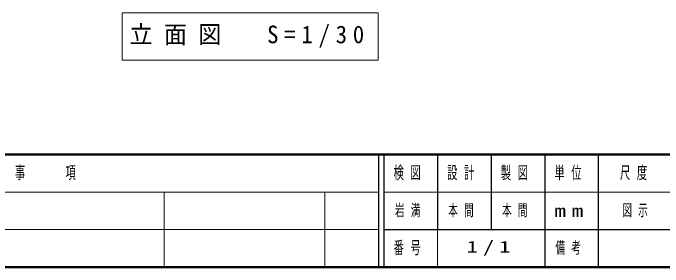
# Model space of a CAD drawing. Units: millimetres on the paper, scale 1:30. Extents: x -385 to 0, y 0 to 267.
# Drawn here: x -311.7 to -190.4, y 0 to 47.4 of the extents above; entities that cross this region are included whole.
import ezdxf

# ---------------------------------------------------------------- set-up
doc = ezdxf.new("R2010")
doc.units = ezdxf.units.MM
doc.layers.add('LY_1', color=7, linetype='Continuous', lineweight=25)
doc.layers.add('LY_2', color=7, linetype='Continuous', lineweight=13)
doc.layers.add('LY_3', color=7, linetype='Continuous')
doc.styles.add('ＭＳ ゴシック', font='')
doc.styles.get('ＭＳ ゴシック').set_extended_font_data('MS Gothic')

msp = doc.modelspace()

# ---------------------------------------------------------------- linework, layer by layer
at = {"layer": 'LY_1', "lineweight": 13}
for p, q in [((-291.348, 47.424), (-291.348, 38.624)), ((-243.548, 47.424), (-291.348, 47.424)), ((-243.548, 38.624), (-243.548, 47.424)), ((-291.348, 38.624), (-243.548, 38.624))]:
    msp.add_line(p, q, dxfattribs=at)
at = {"layer": 'LY_2', "lineweight": 50}
for p, q in [((-385, 21), (0, 21)), ((-385, 0), (0, 0))]:
    msp.add_line(p, q, dxfattribs=at)
at = {"layer": 'LY_2', "color": 211, "lineweight": 25}
for p, q in [((-243.5, 21), (-243.5, 0)), ((-242.5, 21), (-242.5, 0)), ((-232.5, 21), (-232.5, 7)), ((-222.5, 21), (-222.5, 7)), ((-212.5, 21), (-212.5, 0)), ((-202.5, 21), (-202.5, 7)), ((-242.5, 7), (0, 7))]:
    msp.add_line(p, q, dxfattribs=at)
at = {"layer": 'LY_2'}
for p, q in [((-385, 14), (-243.5, 14)), ((-283.5, 14), (-283.5, 0)), ((-253.5, 14), (-253.5, 0)), ((-242.5, 14), (-187.5, 14)), ((-385, 7), (-243.5, 7)), ((-232.5, 7), (-232.5, 0))]:
    msp.add_line(p, q, dxfattribs=at)
at = {"layer": 'LY_2', "lineweight": 25}
msp.add_line((-202.5, 7), (-202.5, 0), dxfattribs=at)

# ---------------------------------------------------------------- texts
at = {"layer": 'LY_1', "style": 'ＭＳ ゴシック'}
for s, insert, char_height, attachment_point in [('\\T1.5;\\W0.95;立面図\u3000S=1/30', (-289.948, 43.024), 3.299, 4), ('\\T1.64;\\W0.6;岩満', (-237.5, 10.5), 2.199, 5), ('\\T1.64;\\W0.6;本間', (-230.5, 10.5), 2.199, 4), ('\\T1.64;\\W0.6;本間', (-217.5, 10.5), 2.199, 5), ('\\T1.64;\\W0.6;図示', (-198, 10.5), 2.199, 4), ('\\T1.5;\\W1.35;1/1', (-222.5, 3.5), 2.199, 5)]:
    msp.add_mtext(s, dxfattribs=dict(at, insert=insert, char_height=char_height, attachment_point=attachment_point))
at = {"layer": 'LY_2', "color": 4, "attachment_point": 4, "style": 'ＭＳ ゴシック'}
for s, insert, char_height in [('\\T1.64;\\W0.6;改\u3000\u3000訂\u3000\u3000事\u3000\u3000項', (-330.25, 17.5), 2.346), ('\\T1.64;\\W0.6;検図', (-240.7, 17.5), 2.346), ('\\T1.64;\\W0.6;設計', (-230.7, 17.5), 2.346), ('\\T1.64;\\W0.6;製図', (-220.7, 17.5), 2.346), ('\\T1.64;\\W0.6;単位', (-210.7, 17.5), 2.346), ('\\T1.64;\\W0.6;尺度', (-198.45, 17.5), 2.346), ('\\T1.5;\\W1.35;mm', (-210.7, 10.5), 2.346), ('\\T1.64;\\W0.6;番号', (-240.7, 3.5), 2.346), ('\\T1.64;\\W0.6;備考', (-210.5, 3.5), 2.199)]:
    msp.add_mtext(s, dxfattribs=dict(at, insert=insert, char_height=char_height))
at = {"layer": 'LY_3', "char_height": 2.199, "attachment_point": 4, "style": 'ＭＳ ゴシック'}
for s, insert in [('\\T1.64;\\W0.6;図示', (-198, 10.5)), ('\\T1.5;\\W1.35;1/1', (-227, 3.5))]:
    msp.add_mtext(s, dxfattribs=dict(at, insert=insert))

doc.saveas('drawing.dxf')
